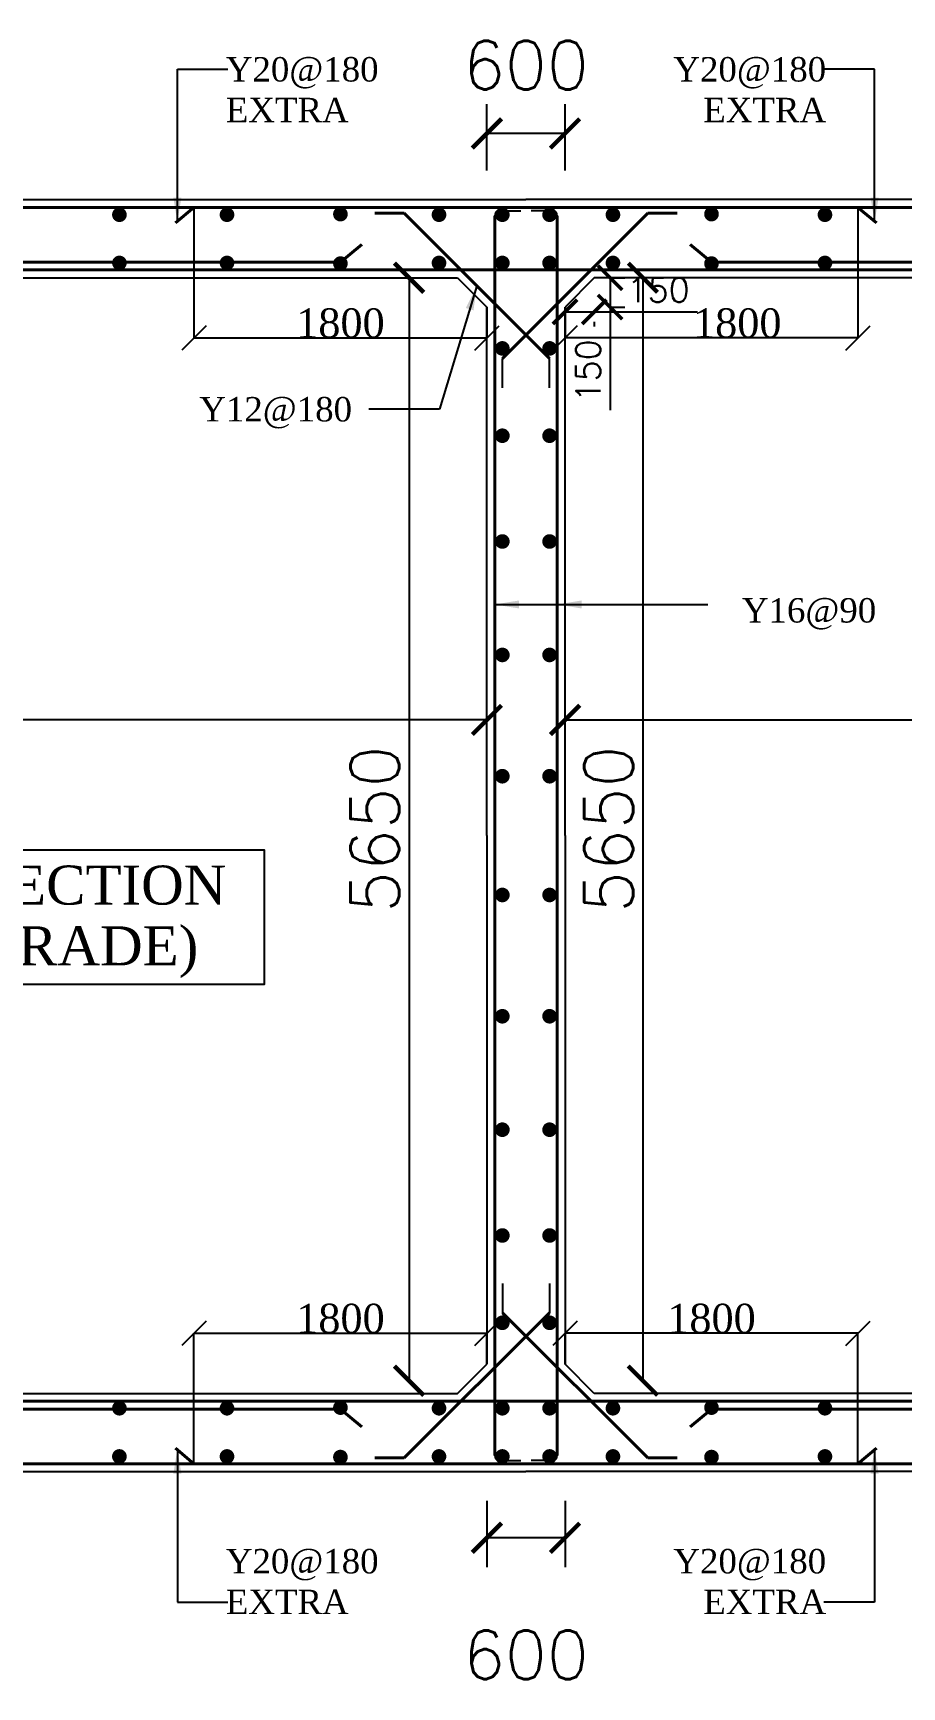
# Model space of a CAD drawing. Header units: inches. Extents: x -400915 to 515323, y 79868 to 577806.
# Drawn here: x 152673 to 157122, y 282837 to 291309 of the extents above; entities that cross this region are included whole.
import ezdxf

# ---------------------------------------------------------------- set-up
doc = ezdxf.new("R2010")
doc.units = ezdxf.units.IN
doc.header["$LTSCALE"] = 0.315
doc.header["$MEASUREMENT"] = 0
doc.layers.get('0').update_dxf_attribs({"color": 9})
for name, color, linetype, lineweight in [('crass barrier', 1, 'Continuous', 20), ('RFC', 4, 'Continuous', 40), ('STRUC', 2, 'Continuous', 20)]:
    doc.layers.add(name, color=color, linetype=linetype, lineweight=lineweight)
for name, color, linetype in [('rec', 7, 'Continuous'), ('stru', 2, 'Continuous'), ('TEXT', 3, 'Continuous')]:
    doc.layers.add(name, color=color, linetype=linetype)
doc.styles.add('ROMANS', font='ROMANS')
doc.styles.get("Standard").update_dxf_attribs({"font": 'romantic.ttf'})
doc.dimstyles.new('75', dxfattribs={"dimscale": 0, "dimtxt": 2.5, "dimasz": 2.5, "dimexe": 1.5, "dimexo": 1.5, "dimgap": 1, "dimtad": 1, "dimdec": 0, "dimzin": 0, "dimdsep": 46, "dimtxsty": 'ROMANS', "dimblk": 'ARCHTICK', "dimcen": -0.75, "dimclrd": 1, "dimclre": 1, "dimclrt": 3, "dimadec": 0, "dimazin": 0, "dimtfac": 1, "dimtdec": 0, "dimtofl": 0, "dimtmove": 0, "dimatfit": 3, "dimfxl": 1, "dimtolj": 1, "dimtzin": 0, "dimarcsym": 0})
doc.dimstyles.new('kri', dxfattribs={"dimtxt": 150, "dimasz": 125, "dimexe": 0.18, "dimexo": 0.0625, "dimgap": 0.09, "dimtad": 1, "dimdec": 0, "dimrnd": 1, "dimzin": 0, "dimdsep": 46, "dimtxsty": 'Standard', "dimblk": 'OBLIQUE', "dimcen": 0.09, "dimclrd": 1, "dimclre": 5, "dimclrt": 3, "dimadec": 0, "dimazin": 0, "dimtfac": 1, "dimtdec": 0, "dimtofl": 0, "dimtmove": 2, "dimatfit": 3, "dimfxl": 1, "dimtolj": 1, "dimtzin": 0, "dimarcsym": 0})

# ---------------------------------------------------------------- blocks, each defined once
blk = doc.blocks.new('_ArchTick')
at = {"layer": 'crass barrier', "color": 0, "const_width": 0.15}
blk.add_lwpolyline([(-0.5, -0.5), (0.5, 0.5)], dxfattribs=at)
blk = doc.blocks.new('*D124')
at = {"layer": 'Defpoints', "color": 0, "linetype": 'Continuous', "transparency": 16777216}
for p in [(154598.3, 290055.3), (154598.3, 284405.3), (154598.3, 284405.3)]:
    blk.add_point(p, dxfattribs=at)
at = {"layer": 'STRUC', "color": 1, "linetype": 'Continuous', "lineweight": -2, "transparency": 16777216}
blk.add_line((154598.3, 290055.3), (154598.3, 284405.3), dxfattribs=at)
at = {"layer": 'STRUC', "color": 1, "linetype": 'Continuous', "lineweight": -2, "transparency": 16777216, "xscale": 150, "yscale": 150, "zscale": 150}
for p, rotation in [((154598.3, 290055.3), 90), ((154598.3, 284405.3), 270)]:
    blk.add_blockref('_ArchTick', p, dxfattribs=dict(at, rotation=rotation))
at = {"layer": 'STRUC', "color": 3, "linetype": 'Continuous', "transparency": 16777216, "insert": (154423.3, 287230.3), "char_height": 250, "attachment_point": 5, "rotation": 90, "style": 'ROMANS'}
blk.add_mtext('\\A1;5650', dxfattribs=at)
blk = doc.blocks.new('*D125')
at = {"layer": 'Defpoints', "color": 0, "linetype": 'Continuous', "transparency": 16777216}
for p in [(148996.9, 287790.3), (148996.9, 287790.3), (154996.9, 287790.3)]:
    blk.add_point(p, dxfattribs=at)
at = {"layer": 'STRUC', "color": 1, "linetype": 'Continuous', "lineweight": -2, "transparency": 16777216}
blk.add_line((154996.9, 287790.3), (148996.9, 287790.3), dxfattribs=at)
at = {"layer": 'STRUC', "color": 1, "linetype": 'Continuous', "lineweight": -2, "transparency": 16777216, "xscale": 150, "yscale": 150, "zscale": 150, "rotation": 180}
blk.add_blockref('_ArchTick', (148996.9, 287790.3), dxfattribs=at)
at = {"layer": 'STRUC', "color": 1, "linetype": 'Continuous', "lineweight": -2, "transparency": 16777216, "xscale": 150, "yscale": 150, "zscale": 150}
blk.add_blockref('_ArchTick', (154996.9, 287790.3), dxfattribs=at)
at = {"layer": 'STRUC', "color": 3, "linetype": 'Continuous', "transparency": 16777216, "insert": (151334.1, 287510.9), "char_height": 250, "attachment_point": 5, "style": 'ROMANS'}
blk.add_mtext('\\A1;6000', dxfattribs=at)
blk = doc.blocks.new('_Oblique')
at = {"color": 0, "linetype": 'ByBlock', "lineweight": -2}
blk.add_line((-0.5, -0.5), (0.5, 0.5), dxfattribs=at)
blk = doc.blocks.new('*D127')
at = {"layer": 'Defpoints', "color": 0, "ltscale": 0.5, "transparency": 16777216}
for p in [(153496.9, 290415.3), (154996.9, 289905.3), (154996.9, 289747.1)]:
    blk.add_point(p, dxfattribs=at)
at = {"layer": 'rec', "color": 5, "lineweight": -2, "ltscale": 0.5, "transparency": 16777216}
for p, q in [((153496.9, 290415.2), (153496.9, 289747)), ((154996.9, 289905.2), (154996.9, 289747))]:
    blk.add_line(p, q, dxfattribs=at)
at = {"layer": 'rec', "color": 1, "lineweight": -2, "ltscale": 0.5, "transparency": 16777216}
blk.add_line((153496.9, 289747.1), (154996.9, 289747.1), dxfattribs=at)
at = {"layer": 'rec', "color": 1, "lineweight": -2, "ltscale": 0.5, "transparency": 16777216, "xscale": 125, "yscale": 125, "zscale": 125, "rotation": 180}
blk.add_blockref('_Oblique', (153496.9, 289747.1), dxfattribs=at)
at = {"layer": 'rec', "color": 1, "lineweight": -2, "ltscale": 0.5, "transparency": 16777216, "xscale": 125, "yscale": 125, "zscale": 125}
blk.add_blockref('_Oblique', (154996.9, 289747.1), dxfattribs=at)
at = {"layer": 'rec', "color": 3, "ltscale": 0.5, "transparency": 16777216, "insert": (154246.9, 289822.2), "char_height": 150, "attachment_point": 5}
blk.add_mtext('\\A1;1800', dxfattribs=at)
blk = doc.blocks.new('*D131')
at = {"layer": 'Defpoints', "color": 0, "linetype": 'Continuous', "transparency": 16777216}
for p in [(155795.5, 290055.3), (155795.5, 284405.3), (155795.5, 284405.3)]:
    blk.add_point(p, dxfattribs=at)
at = {"layer": 'STRUC', "color": 1, "linetype": 'Continuous', "lineweight": -2, "transparency": 16777216}
blk.add_line((155795.5, 290055.3), (155795.5, 284405.3), dxfattribs=at)
at = {"layer": 'STRUC', "color": 1, "linetype": 'Continuous', "lineweight": -2, "transparency": 16777216, "xscale": 150, "yscale": 150, "zscale": 150}
for p, rotation in [((155795.5, 290055.3), 90), ((155795.5, 284405.3), 270)]:
    blk.add_blockref('_ArchTick', p, dxfattribs=dict(at, rotation=rotation))
at = {"layer": 'STRUC', "color": 3, "linetype": 'Continuous', "transparency": 16777216, "insert": (155620.5, 287230.3), "char_height": 250, "attachment_point": 5, "rotation": 90, "style": 'ROMANS'}
blk.add_mtext('\\A1;5650', dxfattribs=at)
blk = doc.blocks.new('*D132')
at = {"layer": 'Defpoints', "color": 0, "linetype": 'Continuous', "transparency": 16777216}
for p in [(155396.9, 287790.3), (161396.9, 287790.3), (161396.9, 287790.3)]:
    blk.add_point(p, dxfattribs=at)
at = {"layer": 'STRUC', "color": 1, "linetype": 'Continuous', "lineweight": -2, "transparency": 16777216}
blk.add_line((155396.9, 287790.3), (161396.9, 287790.3), dxfattribs=at)
at = {"layer": 'STRUC', "color": 1, "linetype": 'Continuous', "lineweight": -2, "transparency": 16777216, "xscale": 150, "yscale": 150, "zscale": 150, "rotation": 180}
blk.add_blockref('_ArchTick', (155396.9, 287790.3), dxfattribs=at)
at = {"layer": 'STRUC', "color": 1, "linetype": 'Continuous', "lineweight": -2, "transparency": 16777216, "xscale": 150, "yscale": 150, "zscale": 150}
blk.add_blockref('_ArchTick', (161396.9, 287790.3), dxfattribs=at)
at = {"layer": 'STRUC', "color": 3, "linetype": 'Continuous', "transparency": 16777216, "insert": (159059.7, 287510.9), "char_height": 250, "attachment_point": 5, "style": 'ROMANS'}
blk.add_mtext('\\A1;6000', dxfattribs=at)
blk = doc.blocks.new('*D133')
at = {"layer": 'Defpoints', "color": 0, "linetype": 'Continuous', "transparency": 16777216}
for p in [(154996.9, 290794.6), (154996.9, 290455.2), (155396.9, 290455.2)]:
    blk.add_point(p, dxfattribs=at)
at = {"layer": 'STRUC', "color": 1, "linetype": 'Continuous', "lineweight": -2, "transparency": 16777216}
for p, q in [((154996.9, 290605.2), (154996.9, 290944.6)), ((155396.9, 290605.2), (155396.9, 290944.6)), ((155396.9, 290794.6), (154996.9, 290794.6))]:
    blk.add_line(p, q, dxfattribs=at)
at = {"layer": 'STRUC', "color": 1, "linetype": 'Continuous', "lineweight": -2, "transparency": 16777216, "xscale": 150, "yscale": 150, "zscale": 150, "rotation": 180}
blk.add_blockref('_ArchTick', (154996.9, 290794.6), dxfattribs=at)
at = {"layer": 'STRUC', "color": 1, "linetype": 'Continuous', "lineweight": -2, "transparency": 16777216, "xscale": 150, "yscale": 150, "zscale": 150}
blk.add_blockref('_ArchTick', (155396.9, 290794.6), dxfattribs=at)
at = {"layer": 'STRUC', "color": 3, "linetype": 'Continuous', "transparency": 16777216, "insert": (155196.9, 291144.6), "char_height": 250, "attachment_point": 5, "style": 'ROMANS'}
blk.add_mtext('\\A1;600', dxfattribs=at)
blk = doc.blocks.new('*D134')
at = {"layer": 'Defpoints', "color": 0, "ltscale": 0.5, "transparency": 16777216}
for p in [(156896.9, 290415.3), (155396.9, 289905.3), (155396.9, 289747.1)]:
    blk.add_point(p, dxfattribs=at)
at = {"layer": 'rec', "color": 5, "lineweight": -2, "ltscale": 0.5, "transparency": 16777216}
for p, q in [((156896.9, 290415.2), (156896.9, 289747)), ((155396.9, 289905.2), (155396.9, 289747))]:
    blk.add_line(p, q, dxfattribs=at)
at = {"layer": 'rec', "color": 1, "lineweight": -2, "ltscale": 0.5, "transparency": 16777216}
blk.add_line((156896.9, 289747.1), (155396.9, 289747.1), dxfattribs=at)
at = {"layer": 'rec', "color": 1, "lineweight": -2, "ltscale": 0.5, "transparency": 16777216, "xscale": 125, "yscale": 125, "zscale": 125, "rotation": 180}
blk.add_blockref('_Oblique', (155396.9, 289747.1), dxfattribs=at)
at = {"layer": 'rec', "color": 1, "lineweight": -2, "ltscale": 0.5, "transparency": 16777216, "xscale": 125, "yscale": 125, "zscale": 125}
blk.add_blockref('_Oblique', (156896.9, 289747.1), dxfattribs=at)
at = {"layer": 'rec', "color": 3, "ltscale": 0.5, "transparency": 16777216, "insert": (156278.8, 289822.2), "char_height": 150, "attachment_point": 5}
blk.add_mtext('\\A1;1800', dxfattribs=at)
blk = doc.blocks.new('*D140')
at = {"layer": 'Defpoints', "color": 0, "ltscale": 0.5, "transparency": 16777216}
for p in [(154996.9, 284648.4), (154996.9, 284490.3), (153496.9, 283980.3)]:
    blk.add_point(p, dxfattribs=at)
at = {"layer": 'rec', "color": 5, "lineweight": -2, "ltscale": 0.5, "transparency": 16777216}
for p, q in [((153496.9, 283980.3), (153496.9, 284648.6)), ((154996.9, 284490.3), (154996.9, 284648.6))]:
    blk.add_line(p, q, dxfattribs=at)
at = {"layer": 'rec', "color": 1, "lineweight": -2, "ltscale": 0.5, "transparency": 16777216}
blk.add_line((153496.9, 284648.4), (154996.9, 284648.4), dxfattribs=at)
at = {"layer": 'rec', "color": 1, "lineweight": -2, "ltscale": 0.5, "transparency": 16777216, "xscale": 125, "yscale": 125, "zscale": 125, "rotation": 180}
blk.add_blockref('_Oblique', (153496.9, 284648.4), dxfattribs=at)
at = {"layer": 'rec', "color": 1, "lineweight": -2, "ltscale": 0.5, "transparency": 16777216, "xscale": 125, "yscale": 125, "zscale": 125}
blk.add_blockref('_Oblique', (154996.9, 284648.4), dxfattribs=at)
at = {"layer": 'rec', "color": 3, "ltscale": 0.5, "transparency": 16777216, "insert": (154246.9, 284723.5), "char_height": 150, "attachment_point": 5}
blk.add_mtext('\\A1;1800', dxfattribs=at)
blk = doc.blocks.new('*D138')
at = {"layer": 'Defpoints', "color": 0, "linetype": 'Continuous', "transparency": 16777216}
for p in [(154996.9, 283940.3), (155396.9, 283940.3), (154996.9, 283601)]:
    blk.add_point(p, dxfattribs=at)
at = {"layer": 'STRUC', "color": 1, "linetype": 'Continuous', "lineweight": -2, "transparency": 16777216}
for p, q in [((154996.9, 283790.3), (154996.9, 283451)), ((155396.9, 283790.3), (155396.9, 283451)), ((155396.9, 283601), (154996.9, 283601))]:
    blk.add_line(p, q, dxfattribs=at)
at = {"layer": 'STRUC', "color": 1, "linetype": 'Continuous', "lineweight": -2, "transparency": 16777216, "xscale": 150, "yscale": 150, "zscale": 150, "rotation": 180}
blk.add_blockref('_ArchTick', (154996.9, 283601), dxfattribs=at)
at = {"layer": 'STRUC', "color": 1, "linetype": 'Continuous', "lineweight": -2, "transparency": 16777216, "xscale": 150, "yscale": 150, "zscale": 150}
blk.add_blockref('_ArchTick', (155396.9, 283601), dxfattribs=at)
at = {"layer": 'STRUC', "color": 3, "linetype": 'Continuous', "transparency": 16777216, "insert": (155196.9, 283001), "char_height": 250, "attachment_point": 5, "style": 'ROMANS'}
blk.add_mtext('\\A1;600', dxfattribs=at)
blk = doc.blocks.new('*D143')
at = {"layer": 'Defpoints', "color": 0, "ltscale": 0.5, "transparency": 16777216}
for p in [(155396.9, 284648.4), (155396.9, 284490.3), (156896.9, 283980.3)]:
    blk.add_point(p, dxfattribs=at)
at = {"layer": 'rec', "color": 5, "lineweight": -2, "ltscale": 0.5, "transparency": 16777216}
for p, q in [((155396.9, 284490.3), (155396.9, 284648.6)), ((156896.9, 283980.3), (156896.9, 284648.6))]:
    blk.add_line(p, q, dxfattribs=at)
at = {"layer": 'rec', "color": 1, "lineweight": -2, "ltscale": 0.5, "transparency": 16777216}
blk.add_line((156896.9, 284648.4), (155396.9, 284648.4), dxfattribs=at)
at = {"layer": 'rec', "color": 1, "lineweight": -2, "ltscale": 0.5, "transparency": 16777216, "xscale": 125, "yscale": 125, "zscale": 125, "rotation": 180}
blk.add_blockref('_Oblique', (155396.9, 284648.4), dxfattribs=at)
at = {"layer": 'rec', "color": 1, "lineweight": -2, "ltscale": 0.5, "transparency": 16777216, "xscale": 125, "yscale": 125, "zscale": 125}
blk.add_blockref('_Oblique', (156896.9, 284648.4), dxfattribs=at)
at = {"layer": 'rec', "color": 3, "ltscale": 0.5, "transparency": 16777216, "insert": (156146.9, 284723.5), "char_height": 150, "attachment_point": 5}
blk.add_mtext('\\A1;1800', dxfattribs=at)
blk = doc.blocks.new('*D271')
at = {"layer": 'Defpoints', "color": 0, "ltscale": 0.5, "transparency": 16777216}
for p in [(155546.9, 290055.3), (155546.9, 289905.2), (155627.7, 289905.2)]:
    blk.add_point(p, dxfattribs=at)
at = {"layer": 'rec', "color": 1, "lineweight": -2, "ltscale": 0.5, "transparency": 16777216}
for p, q in [((155621.9, 290055.3), (155702.7, 290055.3)), ((155627.7, 290055.3), (155627.7, 289905.2)), ((155621.9, 289905.2), (155702.7, 289905.2)), ((155627.7, 289905.2), (155627.7, 289376.7))]:
    blk.add_line(p, q, dxfattribs=at)
at = {"layer": 'rec', "color": 1, "lineweight": -2, "ltscale": 0.5, "transparency": 16777216, "xscale": 125, "yscale": 125, "zscale": 125}
for p, rotation in [((155627.7, 290055.3), 90), ((155627.7, 289905.2), 270)]:
    blk.add_blockref('_ArchTick', p, dxfattribs=dict(at, rotation=rotation))
at = {"layer": 'rec', "color": 3, "ltscale": 0.5, "transparency": 16777216, "insert": (155515.2, 289578.4), "char_height": 125, "attachment_point": 5, "rotation": 90, "style": 'ROMANS'}
blk.add_mtext('\\A1;150', dxfattribs=at)
blk = doc.blocks.new('*D272')
at = {"layer": 'Defpoints', "color": 0, "ltscale": 0.5, "transparency": 16777216}
for p in [(155396.9, 289905.2), (155546.9, 289905.2), (155546.9, 289880.6)]:
    blk.add_point(p, dxfattribs=at)
at = {"layer": 'rec', "color": 1, "lineweight": -2, "ltscale": 0.5, "transparency": 16777216}
for p, q in [((155396.9, 289880.6), (155546.9, 289880.6)), ((155396.9, 289830.2), (155396.9, 289805.6)), ((155546.9, 289880.6), (156075.5, 289880.6)), ((155546.9, 289830.2), (155546.9, 289805.6))]:
    blk.add_line(p, q, dxfattribs=at)
at = {"layer": 'rec', "color": 1, "lineweight": -2, "ltscale": 0.5, "transparency": 16777216, "xscale": 125, "yscale": 125, "zscale": 125, "rotation": 180}
blk.add_blockref('_ArchTick', (155396.9, 289880.6), dxfattribs=at)
at = {"layer": 'rec', "color": 1, "lineweight": -2, "ltscale": 0.5, "transparency": 16777216, "xscale": 125, "yscale": 125, "zscale": 125}
blk.add_blockref('_ArchTick', (155546.9, 289880.6), dxfattribs=at)
at = {"layer": 'rec', "color": 3, "ltscale": 0.5, "transparency": 16777216, "insert": (155873.7, 289993.1), "char_height": 125, "attachment_point": 5, "style": 'ROMANS'}
blk.add_mtext('\\A1;150', dxfattribs=at)

msp = doc.modelspace()

# ---------------------------------------------------------------- linework, layer by layer
at = {"layer": 'rec', "ltscale": 0.5}
msp.add_lwpolyline([(150948.4, 287124.4), (153855.8, 287124.4), (153855.8, 286435), (150948.4, 286435)], close=True, dxfattribs=at)
for centre, start, end in [((155061.9, 290373.1), 90, 180), ((155331.9, 290373.1), 0, 90), ((155061.9, 284022.5), 180, 270), ((155331.9, 284022.5), 270, 360)]:
    msp.add_arc(centre, 25, start, end, dxfattribs=at)
at = {"layer": 'RFC'}
for p, q in [((148661.9, 290415.3), (155196.9, 290415.3)), ((153496.9, 290415.3), (153401.6, 290336)), ((161731.9, 290415.3), (155196.9, 290415.3)), ((156896.9, 290415.3), (156992.2, 290336)), ((154572.9, 290385.9), (154422.9, 290385.9)), ((154572.9, 290385.9), (155316.9, 289641.9)), ((155036.9, 287197.8), (155036.9, 290373.1)), ((155820.9, 290385.9), (155076.9, 289641.9)), ((155356.9, 287197.8), (155356.9, 290373.1)), ((155820.9, 290385.9), (155970.9, 290385.9)), ((154246.9, 290135.3), (154355.9, 290226)), ((156146.9, 290135.3), (156037.9, 290226)), ((148665.3, 290095.3), (155196.9, 290095.3)), ((149746.9, 290135.3), (154246.9, 290135.3)), ((161728.5, 290095.3), (155196.9, 290095.3)), ((160646.9, 290135.3), (156146.9, 290135.3)), ((155036.9, 287197.8), (155036.9, 284022.5)), ((155356.9, 287197.8), (155356.9, 284022.5)), ((154572.9, 284009.7), (155316.9, 284753.7)), ((155820.9, 284009.7), (155076.9, 284753.7)), ((148665.3, 284300.3), (155196.9, 284300.3)), ((149746.9, 284260.3), (154246.9, 284260.3)), ((154246.9, 284260.3), (154355.9, 284169.6)), ((161728.5, 284300.3), (155196.9, 284300.3)), ((156146.9, 284260.3), (156037.9, 284169.6)), ((160646.9, 284260.3), (156146.9, 284260.3)), ((153496.9, 283980.3), (153401.6, 284059.6)), ((156896.9, 283980.3), (156992.2, 284059.6)), ((148661.9, 283980.3), (155196.9, 283980.3)), ((154572.9, 284009.7), (154422.9, 284009.7)), ((161731.9, 283980.3), (155196.9, 283980.3)), ((155820.9, 284009.7), (155970.9, 284009.7))]:
    msp.add_line(p, q, dxfattribs=at)
at = {"layer": 'RFC', "const_width": 37.5}
for points in [[(153096.3, 290378.1, 1), (153133.8, 290378.1, 1)], [(153647.2, 290378.1, 1), (153684.7, 290378.1, 1)], [(154228.1, 290381.2, 1), (154265.6, 290381.2, 1)], [(154732.8, 290378.1, 1), (154770.3, 290378.1, 1)], [(155057.2, 290378.1, 1), (155094.7, 290378.1, 1)], [(155336.6, 290378.1, -1), (155299.1, 290378.1, -1)], [(155661, 290378.1, -1), (155623.5, 290378.1, -1)], [(156165.6, 290381.2, -1), (156128.1, 290381.2, -1)], [(156746.6, 290378.1, -1), (156709.1, 290378.1, -1)], [(153096.3, 290131.1, -1), (153133.8, 290131.1, -1)], [(153647.2, 290131.1, -1), (153684.7, 290131.1, -1)], [(154228.1, 290127.9, -1), (154265.6, 290127.9, -1)], [(154732.8, 290131.1, -1), (154770.3, 290131.1, -1)], [(155057.2, 290131.1, -1), (155094.7, 290131.1, -1)], [(155336.6, 290131.1, 1), (155299.1, 290131.1, 1)], [(155661, 290131.1, 1), (155623.5, 290131.1, 1)], [(156165.6, 290127.9, 1), (156128.1, 290127.9, 1)], [(156746.6, 290131.1, 1), (156709.1, 290131.1, 1)], [(155057.2, 289693.3, -1), (155094.7, 289693.3, -1)], [(155336.6, 289693.3, 1), (155299.1, 289693.3, 1)], [(155057.2, 289246.1, -1), (155094.7, 289246.1, -1)], [(155336.6, 289246.1, 1), (155299.1, 289246.1, 1)], [(155057.2, 288704.3, -1), (155094.7, 288704.3, -1)], [(155336.6, 288704.3, 1), (155299.1, 288704.3, 1)], [(155057.2, 288123.2, -1), (155094.7, 288123.2, -1)], [(155336.6, 288123.2, 1), (155299.1, 288123.2, 1)], [(155057.2, 287502, -1), (155094.7, 287502, -1)], [(155336.6, 287502, 1), (155299.1, 287502, 1)], [(155057.2, 286893.6, 1), (155094.7, 286893.6, 1)], [(155336.6, 286893.6, -1), (155299.1, 286893.6, -1)], [(155057.2, 286272.4, 1), (155094.7, 286272.4, 1)], [(155336.6, 286272.4, -1), (155299.1, 286272.4, -1)], [(155057.2, 285691.2, 1), (155094.7, 285691.2, 1)], [(155336.6, 285691.2, -1), (155299.1, 285691.2, -1)], [(155057.2, 285149.4, 1), (155094.7, 285149.4, 1)], [(155336.6, 285149.4, -1), (155299.1, 285149.4, -1)], [(155057.2, 284702.2, 1), (155094.7, 284702.2, 1)], [(155336.6, 284702.2, -1), (155299.1, 284702.2, -1)], [(153096.3, 284264.5, 1), (153133.8, 284264.5, 1)], [(153647.2, 284264.5, 1), (153684.7, 284264.5, 1)], [(154228.1, 284267.7, 1), (154265.6, 284267.7, 1)], [(154732.8, 284264.5, 1), (154770.3, 284264.5, 1)], [(155057.2, 284264.5, 1), (155094.7, 284264.5, 1)], [(155336.6, 284264.5, -1), (155299.1, 284264.5, -1)], [(155661, 284264.5, -1), (155623.5, 284264.5, -1)], [(156165.6, 284267.7, -1), (156128.1, 284267.7, -1)], [(156746.6, 284264.5, -1), (156709.1, 284264.5, -1)], [(153096.3, 284017.5, -1), (153133.8, 284017.5, -1)], [(153647.2, 284017.5, -1), (153684.7, 284017.5, -1)], [(154228.1, 284014.3, -1), (154265.6, 284014.3, -1)], [(154732.8, 284017.5, -1), (154770.3, 284017.5, -1)], [(155057.2, 284017.5, -1), (155094.7, 284017.5, -1)], [(155336.6, 284017.5, 1), (155299.1, 284017.5, 1)], [(155661, 284017.5, 1), (155623.5, 284017.5, 1)], [(156165.6, 284014.3, 1), (156128.1, 284014.3, 1)], [(156746.6, 284017.5, 1), (156709.1, 284017.5, 1)]]:
    msp.add_lwpolyline(points, format="xyb", close=True, dxfattribs=at)
at = {"layer": 'stru'}
for p, q in [((148596.9, 290455.3), (155196.9, 290455.3)), ((161796.9, 290455.3), (155196.9, 290455.3)), ((155061.9, 290398.1), (155169.9, 290398.1)), ((155331.9, 290398.1), (155223.9, 290398.1)), ((149146.9, 290055.3), (154846.9, 290055.3)), ((154846.9, 290055.3), (154996.9, 289905.3)), ((155546.9, 290055.3), (155396.9, 289905.3)), ((161246.9, 290055.3), (155546.9, 290055.3)), ((154996.9, 287197.8), (154996.9, 289905.3)), ((155396.9, 287197.8), (155396.9, 289905.3)), ((155076.9, 289491.9), (155076.9, 289641.9)), ((155316.9, 289491.9), (155316.9, 289641.9)), ((154996.9, 287197.8), (154996.9, 284490.3)), ((155396.9, 287197.8), (155396.9, 284490.3)), ((155076.9, 284903.7), (155076.9, 284753.7)), ((155316.9, 284903.7), (155316.9, 284753.7)), ((154846.9, 284340.3), (154996.9, 284490.3)), ((155546.9, 284340.3), (155396.9, 284490.3)), ((149146.9, 284340.3), (154846.9, 284340.3)), ((161246.9, 284340.3), (155546.9, 284340.3)), ((155061.9, 283997.5), (155169.9, 283997.5)), ((155331.9, 283997.5), (155223.9, 283997.5)), ((148596.9, 283940.3), (155196.9, 283940.3)), ((161796.9, 283940.3), (155196.9, 283940.3))]:
    msp.add_line(p, q, dxfattribs=at)

# ---------------------------------------------------------------- texts
for s, p in [('RCC BOX SECTION', (150993.9, 286844.4)), ('(IN M25 GRADE)', (151237, 286533))]:
    msp.add_text(s, height=200, dxfattribs=at).set_placement(p)
at = {"layer": 'TEXT', "ltscale": 0.5, "char_height": 125, "width": 2082.087}
for s, insert, attachment_point in [('Y20@180\\PEXTRA', (153659.9, 291185.5), 1), ('Y20@180\\PEXTRA', (156733.9, 291185.5), 3), ('Y12@180', (153524, 289444.3), 1), ('Y16@90', (156990.4, 288414.2), 3), ('Y20@180\\PEXTRA', (153659.9, 283210.1), 7), ('Y20@180\\PEXTRA', (156733.9, 283210.1), 9)]:
    msp.add_mtext(s, dxfattribs=dict(at, insert=insert, attachment_point=attachment_point))

# ---------------------------------------------------------------- dimensions: what is measured, and where the dimension line sits
at = {"layer": 'rec', "ltscale": 0.5}
for base, p1, p2, picture, middle in [((154996.9, 289747.1), (153496.9, 290415.3), (154996.9, 289905.3), '*D127', (154246.9, 289822.2)), ((154996.9, 284648.4), (153496.9, 283980.3), (154996.9, 284490.3), '*D140', (154246.9, 284723.5))]:
    dim = msp.add_linear_dim(base=base, p1=p1, p2=p2, text='1800', dimstyle='kri', dxfattribs=at)
    dim.commit()
    dim.dimension.update_dxf_attribs({"geometry": picture, "text_midpoint": middle})
dim = msp.add_linear_dim(base=(155396.9, 289747.1), p1=(156896.9, 290415.3), p2=(155396.9, 289905.3), angle=180, text='1800', dimstyle='kri', dxfattribs=at)
dim.commit()
dim.dimension.update_dxf_attribs({"geometry": '*D134', "text_midpoint": (156278.8, 289822.2), "dimtype": 160})
dim = msp.add_linear_dim(base=(155546.9, 289880.6), p1=(155396.9, 289905.2), p2=(155546.9, 289905.2), dimstyle='75', override={"dimscale": 50}, dxfattribs=at)
dim.commit()
dim.dimension.update_dxf_attribs({"geometry": '*D272', "text_midpoint": (155873.7, 289993.1)})
dim = msp.add_linear_dim(base=(155627.7, 289905.2), p1=(155546.9, 290055.3), p2=(155546.9, 289905.2), angle=90, dimstyle='75', override={"dimscale": 50}, dxfattribs=at)
dim.commit()
dim.dimension.update_dxf_attribs({"geometry": '*D271', "text_midpoint": (155515.2, 289578.4)})
dim = msp.add_linear_dim(base=(155396.9, 284648.4), p1=(156896.9, 283980.3), p2=(155396.9, 284490.3), angle=180, text='1800', dimstyle='kri', dxfattribs=at)
dim.commit()
dim.dimension.update_dxf_attribs({"geometry": '*D143', "text_midpoint": (156146.9, 284723.5)})
at = {"layer": 'STRUC', "linetype": 'Continuous'}
for base, p1, p2, picture, middle in [((154996.9, 290794.6), (155396.9, 290455.2), (154996.9, 290455.2), '*D133', (155196.9, 291144.6)), ((154996.9, 283601), (155396.9, 283940.3), (154996.9, 283940.3), '*D138', (155196.9, 283001))]:
    dim = msp.add_linear_dim(base=base, p1=p1, p2=p2, angle=180, text='600', dimstyle='75', override={"dimscale": 100, "dimasz": 1.5, "dimgap": 0.5, "dimtmove": 2}, dxfattribs=at)
    dim.commit()
    dim.dimension.update_dxf_attribs({"geometry": picture, "text_midpoint": middle})
for base, p1, p2, picture, middle in [((154598.3, 284405.3), (154598.3, 290055.3), (154598.3, 284405.3), '*D124', (154423.3, 287230.3)), ((155795.5, 284405.3), (155795.5, 290055.3), (155795.5, 284405.3), '*D131', (155620.5, 287230.3))]:
    dim = msp.add_linear_dim(base=base, p1=p1, p2=p2, angle=90, dimstyle='75', override={"dimscale": 100, "dimasz": 1.5, "dimgap": 0.5, "dimtmove": 2}, dxfattribs=at)
    dim.commit()
    dim.dimension.update_dxf_attribs({"geometry": picture, "text_midpoint": middle})
dim = msp.add_linear_dim(base=(148996.9, 287790.3), p1=(154996.9, 287790.3), p2=(148996.9, 287790.3), dimstyle='75', override={"dimscale": 100, "dimasz": 1.5, "dimgap": 0.5, "dimtmove": 2}, dxfattribs=at)
dim.commit()
dim.dimension.update_dxf_attribs({"geometry": '*D125', "text_midpoint": (151334.1, 287510.9), "dimtype": 160})
dim = msp.add_linear_dim(base=(161396.9, 287790.3), p1=(155396.9, 287790.3), p2=(161396.9, 287790.3), angle=180, dimstyle='75', override={"dimscale": 100, "dimasz": 1.5, "dimgap": 0.5, "dimtmove": 2}, dxfattribs=at)
dim.commit()
dim.dimension.update_dxf_attribs({"geometry": '*D132', "text_midpoint": (159059.7, 287510.9), "dimtype": 160})

# ---------------------------------------------------------------- leaders
at = {"layer": 'rec', "ltscale": 0.5}
for points in [[(153411.8, 290341), (153411.8, 291123.8), (153670.9, 291123.8)], [(156982, 290341), (156982, 291123.8), (156722.8, 291123.8)], [(154944.9, 290013.9), (154753.6, 289382.6), (154393.1, 289382.6)], [(155036.9, 288381.7), (155396.9, 288381.7)], [(155356.9, 288381.7), (156128.9, 288381.7)], [(153411.8, 284054.6), (153411.8, 283271.8), (153670.9, 283271.8)], [(156982, 284054.6), (156982, 283271.8), (156722.8, 283271.8)]]:
    msp.add_leader(points, dimstyle='kri', override={"dimgap": 0.09, "dimtad": 0}, dxfattribs=at)

doc.saveas('drawing.dxf')
